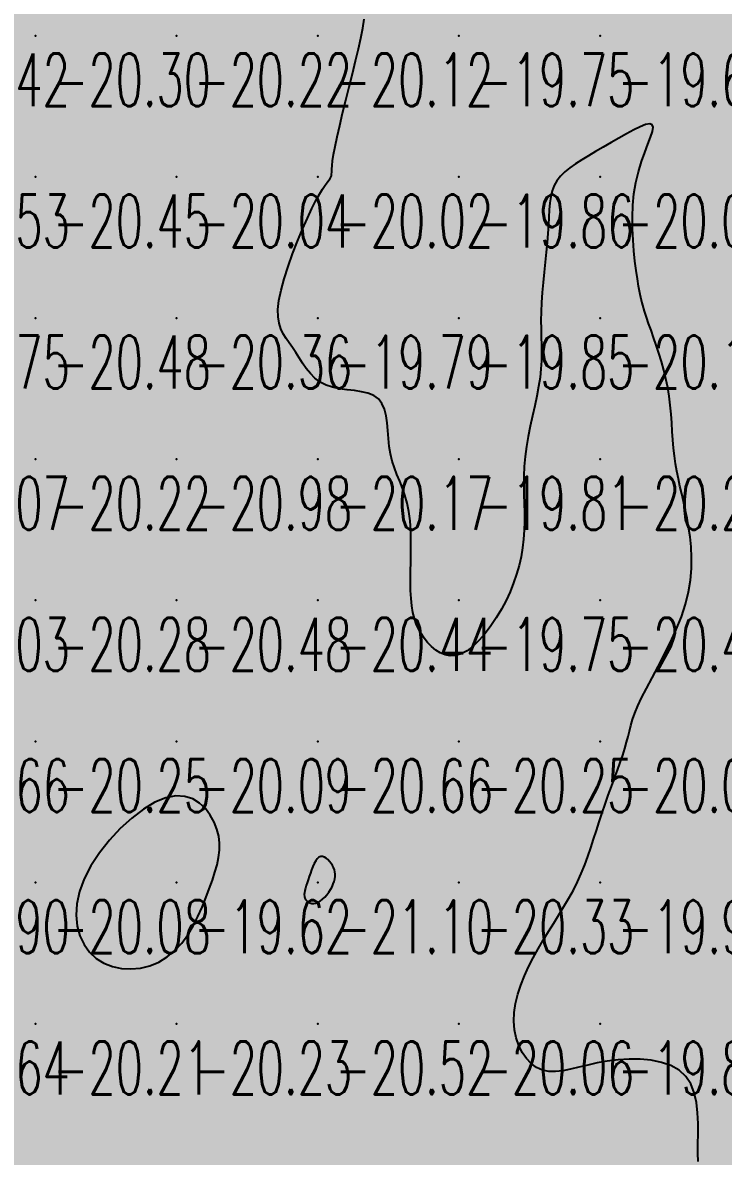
# Model space of a CAD drawing. Header units: millimetres. Extents: x 88261 to 90953, y 390274 to 392322.
# Drawn here: x 89199.3 to 89249, y 391157.8 to 391238.2 of the extents above; entities that cross this region are included whole.
import ezdxf
from ezdxf.enums import TextEntityAlignment as Align

# ---------------------------------------------------------------- set-up
doc = ezdxf.new("R2010")
doc.units = ezdxf.units.MM
doc.header["$LTSCALE"] = 25
for name, color, linetype in [('CN_03_00', 7, 'Continuous'), ('CN_04_00', 242, 'Continuous'), ('COTEAlt', 7, 'Continuous'), ('TN_COLORIAGE', 7, 'Continuous')]:
    doc.layers.add(name, color=color, linetype=linetype)
doc.styles.add('Simplex 1.0', font='Simplex.shx', dxfattribs={"width": 0.99, "height": 2.5})
doc.styles.get("Standard").update_dxf_attribs({"font": 'times.ttf'})

# ---------------------------------------------------------------- blocks, each defined once
blk = doc.blocks.new('COTE')
at = {"color": 0}
blk.add_point((0, 0), dxfattribs=at)
at = {"layer": 'COTEAlt'}
blk.add_attdef('ALT', text='', height=3.75, dxfattribs=at).set_placement((1.25, -1.25), align=Align.TOP_LEFT)

msp = doc.modelspace()

# ---------------------------------------------------------------- linework, layer by layer
at = {"layer": 'CN_03_00', "elevation": -21, "flags": 128}
msp.add_lwpolyline([(89220.435, 391175.933), (89220.594, 391176.058), (89220.749, 391176.208), (89220.897, 391176.378), (89221.035, 391176.563), (89221.159, 391176.756), (89221.267, 391176.952), (89221.355, 391177.145), (89221.421, 391177.33), (89221.464, 391177.507), (89221.486, 391177.678), (89221.487, 391177.842), (89221.467, 391178.001), (89221.429, 391178.157), (89221.371, 391178.309), (89221.296, 391178.459), (89221.203, 391178.606), (89221.096, 391178.745), (89220.978, 391178.87), (89220.853, 391178.973), (89220.723, 391179.048), (89220.591, 391179.088), (89220.461, 391179.086), (89220.337, 391179.035), (89220.219, 391178.932), (89220.11, 391178.783), (89220.007, 391178.597), (89219.911, 391178.383), (89219.821, 391178.151), (89219.736, 391177.91), (89219.655, 391177.669), (89219.579, 391177.438), (89219.506, 391177.223), (89219.44, 391177.026), (89219.383, 391176.845), (89219.338, 391176.679), (89219.307, 391176.527), (89219.295, 391176.387), (89219.303, 391176.26), (89219.334, 391176.142), (89219.391, 391176.035), (89219.471, 391175.941), (89219.571, 391175.863), (89219.689, 391175.804), (89219.822, 391175.77), (89219.965, 391175.762), (89220.117, 391175.784), (89220.275, 391175.841), (89220.435, 391175.933)], close=True, dxfattribs=at)
at = {"layer": 'CN_04_00', "elevation": -20, "flags": 128}
msp.add_lwpolyline([(89247.192, 391157.49), (89247.175, 391158.075), (89247.181, 391158.731), (89247.194, 391159.441), (89247.196, 391160.182), (89247.166, 391160.93), (89247.085, 391161.661), (89246.932, 391162.352), (89246.689, 391162.977), (89246.336, 391163.515), (89245.86, 391163.945), (89245.277, 391164.273), (89244.608, 391164.507), (89243.877, 391164.656), (89243.104, 391164.731), (89242.313, 391164.74), (89241.527, 391164.692), (89240.766, 391164.598), (89240.05, 391164.467), (89239.379, 391164.315), (89238.753, 391164.161), (89238.166, 391164.021), (89237.619, 391163.913), (89237.107, 391163.854), (89236.628, 391163.862), (89236.18, 391163.954), (89235.761, 391164.143), (89235.377, 391164.423), (89235.033, 391164.783), (89234.736, 391165.213), (89234.492, 391165.703), (89234.307, 391166.242), (89234.188, 391166.819), (89234.14, 391167.423), (89234.168, 391168.047), (89234.265, 391168.683), (89234.424, 391169.329), (89234.637, 391169.979), (89234.896, 391170.632), (89235.192, 391171.281), (89235.518, 391171.923), (89235.865, 391172.555), (89236.227, 391173.173), (89236.596, 391173.779), (89236.967, 391174.375), (89237.334, 391174.964), (89237.693, 391175.549), (89238.037, 391176.132), (89238.361, 391176.716), (89238.658, 391177.303), (89238.926, 391177.895), (89239.169, 391178.493), (89239.39, 391179.097), (89239.597, 391179.705), (89239.796, 391180.317), (89239.99, 391180.934), (89240.187, 391181.554), (89240.391, 391182.177), (89240.607, 391182.803), (89240.831, 391183.425), (89241.056, 391184.038), (89241.278, 391184.635), (89241.49, 391185.211), (89241.687, 391185.759), (89241.863, 391186.274), (89242.013, 391186.748), (89242.133, 391187.18), (89242.234, 391187.583), (89242.33, 391187.974), (89242.434, 391188.37), (89242.559, 391188.787), (89242.719, 391189.242), (89242.928, 391189.753), (89243.198, 391190.337), (89243.538, 391191.004), (89243.933, 391191.746), (89244.363, 391192.549), (89244.806, 391193.397), (89245.243, 391194.278), (89245.654, 391195.176), (89246.017, 391196.078), (89246.313, 391196.969), (89246.526, 391197.836), (89246.661, 391198.676), (89246.729, 391199.487), (89246.739, 391200.269), (89246.703, 391201.018), (89246.629, 391201.734), (89246.53, 391202.415), (89246.414, 391203.059), (89246.29, 391203.666), (89246.164, 391204.242), (89246.038, 391204.794), (89245.916, 391205.331), (89245.8, 391205.858), (89245.693, 391206.385), (89245.599, 391206.917), (89245.52, 391207.464), (89245.459, 391208.029), (89245.411, 391208.612), (89245.369, 391209.211), (89245.328, 391209.821), (89245.281, 391210.439), (89245.223, 391211.064), (89245.147, 391211.691), (89245.047, 391212.317), (89244.919, 391212.939), (89244.768, 391213.554), (89244.598, 391214.157), (89244.417, 391214.744), (89244.231, 391215.311), (89244.044, 391215.854), (89243.863, 391216.369), (89243.695, 391216.851), (89243.544, 391217.3), (89243.408, 391217.727), (89243.287, 391218.145), (89243.177, 391218.57), (89243.076, 391219.014), (89242.983, 391219.493), (89242.895, 391220.02), (89242.809, 391220.609), (89242.726, 391221.27), (89242.651, 391221.993), (89242.591, 391222.764), (89242.554, 391223.569), (89242.547, 391224.394), (89242.578, 391225.224), (89242.655, 391226.046), (89242.784, 391226.845), (89242.967, 391227.607), (89243.187, 391228.32), (89243.42, 391228.974), (89243.642, 391229.556), (89243.83, 391230.055), (89243.959, 391230.459), (89244.007, 391230.757), (89243.949, 391230.937), (89243.769, 391230.993), (89243.479, 391230.938), (89243.098, 391230.791), (89242.644, 391230.572), (89242.136, 391230.298), (89241.593, 391229.988), (89241.034, 391229.662), (89240.478, 391229.337), (89239.941, 391229.029), (89239.431, 391228.736), (89238.951, 391228.452), (89238.508, 391228.172), (89238.106, 391227.889), (89237.751, 391227.598), (89237.446, 391227.292), (89237.197, 391226.967), (89237.006, 391226.618), (89236.867, 391226.239), (89236.768, 391225.831), (89236.702, 391225.388), (89236.657, 391224.91), (89236.624, 391224.393), (89236.593, 391223.835), (89236.555, 391223.233), (89236.502, 391222.586), (89236.437, 391221.904), (89236.364, 391221.198), (89236.29, 391220.478), (89236.219, 391219.755), (89236.156, 391219.041), (89236.107, 391218.347), (89236.076, 391217.683), (89236.066, 391217.057), (89236.073, 391216.463), (89236.087, 391215.891), (89236.101, 391215.332), (89236.108, 391214.775), (89236.099, 391214.21), (89236.066, 391213.629), (89236.002, 391213.02), (89235.902, 391212.378), (89235.772, 391211.706), (89235.623, 391211.011), (89235.465, 391210.299), (89235.308, 391209.578), (89235.161, 391208.854), (89235.035, 391208.134), (89234.939, 391207.424), (89234.881, 391206.731), (89234.854, 391206.052), (89234.851, 391205.388), (89234.863, 391204.734), (89234.88, 391204.091), (89234.895, 391203.455), (89234.898, 391202.825), (89234.881, 391202.198), (89234.836, 391201.574), (89234.762, 391200.952), (89234.655, 391200.33), (89234.515, 391199.71), (89234.34, 391199.09), (89234.129, 391198.47), (89233.88, 391197.849), (89233.592, 391197.228), (89233.264, 391196.608), (89232.902, 391196.002), (89232.514, 391195.423), (89232.105, 391194.886), (89231.685, 391194.405), (89231.259, 391193.994), (89230.834, 391193.668), (89230.418, 391193.441), (89230.018, 391193.323), (89229.635, 391193.305), (89229.271, 391193.374), (89228.928, 391193.517), (89228.607, 391193.72), (89228.31, 391193.972), (89228.039, 391194.257), (89227.796, 391194.564), (89227.581, 391194.882), (89227.394, 391195.215), (89227.235, 391195.571), (89227.103, 391195.956), (89226.998, 391196.378), (89226.918, 391196.844), (89226.863, 391197.361), (89226.832, 391197.936), (89226.824, 391198.573), (89226.831, 391199.259), (89226.845, 391199.978), (89226.857, 391200.716), (89226.858, 391201.457), (89226.839, 391202.183), (89226.793, 391202.881), (89226.711, 391203.534), (89226.587, 391204.131), (89226.429, 391204.678), (89226.249, 391205.19), (89226.058, 391205.676), (89225.866, 391206.149), (89225.686, 391206.622), (89225.529, 391207.105), (89225.405, 391207.611), (89225.321, 391208.148), (89225.266, 391208.703), (89225.221, 391209.261), (89225.169, 391209.804), (89225.094, 391210.317), (89224.978, 391210.784), (89224.804, 391211.188), (89224.555, 391211.513), (89224.22, 391211.749), (89223.811, 391211.91), (89223.346, 391212.018), (89222.845, 391212.093), (89222.325, 391212.156), (89221.804, 391212.228), (89221.303, 391212.329), (89220.838, 391212.481), (89220.423, 391212.699), (89220.057, 391212.976), (89219.732, 391213.298), (89219.44, 391213.654), (89219.174, 391214.029), (89218.928, 391214.412), (89218.693, 391214.789), (89218.463, 391215.147), (89218.233, 391215.48), (89218.012, 391215.799), (89217.811, 391216.124), (89217.641, 391216.473), (89217.514, 391216.863), (89217.44, 391217.315), (89217.432, 391217.845), (89217.5, 391218.472), (89217.651, 391219.207), (89217.874, 391220.026), (89218.153, 391220.9), (89218.472, 391221.797), (89218.816, 391222.688), (89219.169, 391223.54), (89219.515, 391224.324), (89219.838, 391225.009), (89220.126, 391225.572), (89220.376, 391226.02), (89220.591, 391226.372), (89220.772, 391226.641), (89220.92, 391226.844), (89221.037, 391226.998), (89221.124, 391227.118), (89221.184, 391227.22), (89221.217, 391227.32), (89221.233, 391227.436), (89221.241, 391227.583), (89221.25, 391227.779), (89221.268, 391228.041), (89221.306, 391228.386), (89221.372, 391228.831), (89221.475, 391229.392), (89221.623, 391230.079), (89221.806, 391230.872), (89222.017, 391231.743), (89222.246, 391232.665), (89222.481, 391233.61), (89222.714, 391234.55), (89222.935, 391235.459), (89223.134, 391236.307), (89223.302, 391237.075), (89223.438, 391237.772), (89223.543, 391238.414)], dxfattribs=at)
msp.add_lwpolyline([(89210.131, 391172.425), (89210.611, 391172.953), (89211.039, 391173.542), (89211.421, 391174.174), (89211.759, 391174.833), (89212.061, 391175.502), (89212.329, 391176.164), (89212.57, 391176.802), (89212.785, 391177.403), (89212.971, 391177.969), (89213.121, 391178.508), (89213.228, 391179.026), (89213.288, 391179.53), (89213.292, 391180.027), (89213.235, 391180.522), (89213.11, 391181.024), (89212.912, 391181.533), (89212.641, 391182.028), (89212.297, 391182.484), (89211.88, 391182.874), (89211.391, 391183.172), (89210.829, 391183.352), (89210.196, 391183.388), (89209.491, 391183.254), (89208.72, 391182.932), (89207.906, 391182.442), (89207.077, 391181.81), (89206.263, 391181.066), (89205.489, 391180.236), (89204.786, 391179.347), (89204.181, 391178.429), (89203.703, 391177.508), (89203.372, 391176.61), (89203.187, 391175.747), (89203.136, 391174.929), (89203.21, 391174.165), (89203.398, 391173.468), (89203.692, 391172.845), (89204.08, 391172.307), (89204.553, 391171.864), (89205.1, 391171.524), (89205.704, 391171.288), (89206.35, 391171.154), (89207.019, 391171.121), (89207.696, 391171.188), (89208.362, 391171.354), (89209, 391171.616), (89209.595, 391171.975), (89210.131, 391172.425)], close=True, dxfattribs=at)
at = {"layer": 'TN_COLORIAGE', "color": 223}
for points in [[(89190.249, 391247.239, -20.092), (89190.249, 391237.239, -20.092), (89200.249, 391247.239, -20.092)], [(89190.249, 391237.239, -20.092), (89200.249, 391237.239, -20.092), (89200.249, 391247.239, -20.092)], [(89200.249, 391247.239, -20.458), (89200.249, 391237.239, -20.458), (89210.249, 391247.239, -20.458)], [(89200.249, 391237.239, -20.458), (89210.249, 391237.239, -20.458), (89210.249, 391247.239, -20.458)], [(89210.249, 391247.239, -20.054), (89210.249, 391237.239, -20.054), (89220.249, 391247.239, -20.054)], [(89210.249, 391237.239, -20.054), (89220.249, 391237.239, -20.054), (89220.249, 391247.239, -20.054)], [(89220.249, 391237.239, -20), (89223.926, 391240.916, -20), (89220.249, 391247.239, -20), (89222.376, 391247.239, -20)], [(89223.475, 391237.239, -20.117), (89223.926, 391240.916, -20.117), (89220.249, 391237.239, -20.117)], [(89190.249, 391237.239, -20.296), (89190.249, 391227.239, -20.296), (89200.249, 391237.239, -20.296)], [(89190.249, 391227.239, -20.296), (89200.249, 391227.239, -20.296), (89200.249, 391237.239, -20.296)], [(89200.249, 391237.239, -20.225), (89200.249, 391227.239, -20.225), (89210.249, 391237.239, -20.225)], [(89200.249, 391227.239, -20.225), (89210.249, 391227.239, -20.225), (89210.249, 391237.239, -20.225)], [(89210.249, 391237.239, -20.117), (89210.249, 391227.239, -20.117), (89220.249, 391237.239, -20.117)], [(89210.249, 391227.239, -20.117), (89220.249, 391227.239, -20.117), (89220.249, 391237.239, -20.117)], [(89220.249, 391237.239, -20), (89223.475, 391237.239, -20), (89220.249, 391227.239, -20), (89220.977, 391227.968, -20)], [(89240.249, 391229.117, -20.082), (89245.326, 391232.316, -20.082), (89240.249, 391227.239, -20.082)], [(89242.143, 391227.239, -20.082), (89245.326, 391232.316, -20.082), (89240.249, 391227.239, -20.082)], [(89240.249, 391229.117, -20.082), (89236.548, 391227.239, -20.082), (89240.249, 391227.239, -20.082)], [(89220.977, 391227.968, -20.019), (89221.469, 391227.239, -20.019), (89220.249, 391227.239, -20.019)], [(89190.249, 391227.239, -20.446), (89190.249, 391217.239, -20.446), (89200.249, 391227.239, -20.446)], [(89190.249, 391217.239, -20.446), (89200.249, 391217.239, -20.446), (89200.249, 391227.239, -20.446)], [(89200.249, 391227.239, -20.04), (89200.249, 391217.239, -20.04), (89210.249, 391227.239, -20.04)], [(89200.249, 391217.239, -20.04), (89210.249, 391217.239, -20.04), (89210.249, 391227.239, -20.04)], [(89210.249, 391227.239, -20.019), (89210.249, 391217.239, -20.019), (89220.249, 391227.239, -20.019)], [(89210.249, 391217.239, -20), (89216.565, 391217.239, -20), (89220.249, 391227.239, -20), (89220.249, 391226.393, -20)], [(89220.249, 391226.393, -20.019), (89221.469, 391227.239, -20.019), (89220.249, 391227.239, -20.019)], [(89240.249, 391217.239, -20), (89235.824, 391217.239, -20), (89240.249, 391227.239, -20), (89236.739, 391223.73, -20)], [(89236.739, 391223.73, -20.082), (89236.548, 391227.239, -20.082), (89240.249, 391227.239, -20.082)], [(89240.249, 391217.239, -20), (89242.803, 391219.793, -20), (89240.249, 391227.239, -20), (89242.143, 391227.239, -20)], [(89242.803, 391219.793, -20.12), (89243.501, 391217.239, -20.12), (89240.249, 391217.239, -20.12)], [(89190.249, 391209.48, -20.479), (89191.459, 391208.449, -20.479), (89190.249, 391217.239, -20.479), (89200.249, 391217.239, -20.479)], [(89191.459, 391208.449, -20.22), (89191.09, 391207.239, -20.22), (89200.249, 391217.239, -20.22), (89200.249, 391207.239, -20.22)], [(89200.249, 391217.239, -20.358), (89200.249, 391207.239, -20.358), (89210.249, 391217.239, -20.358)], [(89200.249, 391207.239, -20.358), (89210.249, 391207.239, -20.358), (89210.249, 391217.239, -20.358)], [(89210.249, 391207.239, -20), (89218.49, 391215.481, -20), (89210.249, 391217.239, -20), (89216.565, 391217.239, -20)], [(89240.249, 391207.239, -20), (89234.507, 391207.239, -20), (89240.249, 391217.239, -20), (89236.42, 391213.411, -20)], [(89236.42, 391213.411, -20.12), (89235.824, 391217.239, -20.12), (89240.249, 391217.239, -20.12)], [(89240.249, 391207.239, -20), (89245.365, 391212.356, -20), (89240.249, 391217.239, -20), (89243.501, 391217.239, -20)], [(89210.249, 391207.239, -20), (89218.49, 391215.481, -20), (89220.249, 391207.239, -20), (89220.249, 391211.719, -20)], [(89220.249, 391211.719, -20.169), (89225.54, 391212.53, -20.169), (89220.249, 391207.239, -20.169)], [(89224.925, 391207.239, -20.169), (89225.54, 391212.53, -20.169), (89220.249, 391207.239, -20.169)], [(89245.32, 391207.239, -20.26), (89245.365, 391212.356, -20.26), (89240.249, 391207.239, -20.26)], [(89190.625, 391197.616, -20.22), (89191.09, 391207.239, -20.22), (89200.249, 391207.239, -20.22)], [(89190.654, 391197.239, -20.22), (89190.625, 391197.616, -20.22), (89200.249, 391197.239, -20.22), (89200.249, 391207.239, -20.22)], [(89200.249, 391207.239, -20.978), (89200.249, 391197.239, -20.978), (89210.249, 391207.239, -20.978)], [(89200.249, 391197.239, -20.978), (89210.249, 391197.239, -20.978), (89210.249, 391207.239, -20.978)], [(89210.249, 391207.239, -20.169), (89210.249, 391197.239, -20.169), (89220.249, 391207.239, -20.169)], [(89210.249, 391197.239, -20.169), (89220.249, 391197.239, -20.169), (89220.249, 391207.239, -20.169)], [(89220.249, 391197.239, -20), (89227.19, 391204.181, -20), (89220.249, 391207.239, -20), (89224.925, 391207.239, -20)], [(89240.249, 391197.239, -20), (89234.029, 391197.239, -20), (89240.249, 391207.239, -20), (89235.187, 391202.178, -20)], [(89235.187, 391202.178, -20.26), (89234.507, 391207.239, -20.26), (89240.249, 391207.239, -20.26)], [(89240.249, 391197.239, -20), (89246.478, 391203.468, -20), (89240.249, 391207.239, -20), (89245.32, 391207.239, -20)], [(89226.579, 391197.239, -20.438), (89227.19, 391204.181, -20.438), (89220.249, 391197.239, -20.438)], [(89246.478, 391203.468, -20.417), (89247.251, 391197.239, -20.417), (89240.249, 391197.239, -20.417)], [(89190.249, 391196.404, -20.276), (89190.654, 391197.239, -20.276), (89190.249, 391187.239, -20.276), (89200.249, 391197.239, -20.276)], [(89190.249, 391187.239, -20.276), (89200.249, 391187.239, -20.276), (89200.249, 391197.239, -20.276)], [(89200.249, 391197.239, -20.48), (89200.249, 391187.239, -20.48), (89210.249, 391197.239, -20.48)], [(89200.249, 391187.239, -20.48), (89210.249, 391187.239, -20.48), (89210.249, 391197.239, -20.48)], [(89210.249, 391197.239, -20.438), (89210.249, 391187.239, -20.438), (89220.249, 391197.239, -20.438)], [(89210.249, 391187.239, -20.438), (89220.249, 391187.239, -20.438), (89220.249, 391197.239, -20.438)], [(89220.249, 391187.239, -20), (89227.487, 391194.477, -20), (89220.249, 391197.239, -20), (89226.579, 391197.239, -20)], [(89240.249, 391197.239, -20), (89234.029, 391197.239, -20), (89230.249, 391187.239, -20), (89230.249, 391192.233, -20)], [(89230.249, 391187.239, -20.417), (89240.249, 391187.239, -20.417), (89240.249, 391197.239, -20.417)], [(89240.249, 391197.239, -20), (89247.251, 391197.239, -20), (89240.249, 391187.239, -20), (89242.395, 391189.385, -20)], [(89220.249, 391187.239, -20), (89227.487, 391194.477, -20), (89230.249, 391187.239, -20), (89230.249, 391192.233, -20)], [(89242.358, 391187.239, -20.049), (89242.395, 391189.385, -20.049), (89240.249, 391187.239, -20.049)], [(89190.249, 391187.239, -20.249), (89190.249, 391177.239, -20.249), (89200.249, 391187.239, -20.249)], [(89190.249, 391177.239, -20.249), (89200.249, 391177.239, -20.249), (89200.249, 391187.239, -20.249)], [(89200.249, 391187.239, -20.089), (89200.249, 391177.239, -20.089), (89210.249, 391187.239, -20.089)], [(89210.249, 391187.239, -20), (89210.249, 391185.349, -20), (89200.249, 391177.239, -20), (89202.053, 391177.239, -20)], [(89220.249, 391187.239, -20), (89213.898, 391180.889, -20), (89210.249, 391187.239, -20), (89210.249, 391185.349, -20)], [(89220.249, 391179.625, -20), (89219.543, 391177.239, -20), (89220.249, 391187.239, -20), (89212.818, 391177.239, -20)], [(89212.818, 391177.239, -20.665), (89213.898, 391180.889, -20.665), (89220.249, 391187.239, -20.665)], [(89220.249, 391179.625, -20.253), (89221.481, 391178.472, -20.253), (89220.249, 391187.239, -20.253), (89230.249, 391187.239, -20.253)], [(89221.6, 391177.239, -20.253), (89221.481, 391178.472, -20.253), (89230.249, 391177.239, -20.253), (89230.249, 391187.239, -20.253)], [(89230.249, 391187.239, -20.049), (89230.249, 391177.239, -20.049), (89240.249, 391187.239, -20.049)], [(89230.249, 391177.239, -20), (89238.995, 391177.239, -20), (89240.249, 391187.239, -20), (89240.249, 391182.146, -20)], [(89242.358, 391187.239, -20.049), (89240.249, 391182.146, -20.049), (89240.249, 391187.239, -20.049)], [(89190.249, 391177.239, -20.084), (89190.249, 391167.239, -20.084), (89200.249, 391177.239, -20.084)], [(89190.249, 391167.239, -20.084), (89200.249, 391167.239, -20.084), (89200.249, 391177.239, -20.084)], [(89200.249, 391167.239, -20), (89203.754, 391170.744, -20), (89200.249, 391177.239, -20), (89202.053, 391177.239, -20)], [(89219.053, 391176.044, -20), (89219.543, 391177.239, -20), (89210.249, 391167.239, -20), (89212.818, 391177.239, -20)], [(89212.818, 391177.239, -20.227), (89210.249, 391170.966, -20.227), (89210.249, 391167.239, -20.227)], [(89220.249, 391175.441, -20.328), (89221.6, 391177.239, -20.328), (89220.249, 391167.239, -20.328), (89230.249, 391177.239, -20.328)], [(89220.249, 391167.239, -20.328), (89230.249, 391167.239, -20.328), (89230.249, 391177.239, -20.328)], [(89230.249, 391177.239, -20), (89238.995, 391177.239, -20), (89230.249, 391167.239, -20), (89235.722, 391172.713, -20)], [(89220.249, 391175.441, -20.227), (89219.053, 391176.044, -20.227), (89220.249, 391167.239, -20.227), (89210.249, 391167.239, -20.227)], [(89233.309, 391167.239, -20.057), (89235.722, 391172.713, -20.057), (89230.249, 391167.239, -20.057)], [(89210.249, 391167.239, -20), (89210.249, 391170.966, -20), (89200.249, 391167.239, -20), (89203.754, 391170.744, -20)], [(89190.249, 391167.239, -20.206), (89190.249, 391157.239, -20.206), (89200.249, 391167.239, -20.206)], [(89190.249, 391157.239, -20.206), (89200.249, 391157.239, -20.206), (89200.249, 391167.239, -20.206)], [(89200.249, 391167.239, -20.227), (89200.249, 391157.239, -20.227), (89210.249, 391167.239, -20.227)], [(89200.249, 391157.239, -20.227), (89210.249, 391157.239, -20.227), (89210.249, 391167.239, -20.227)], [(89210.249, 391167.239, -20.521), (89210.249, 391157.239, -20.521), (89220.249, 391167.239, -20.521)], [(89210.249, 391157.239, -20.521), (89220.249, 391157.239, -20.521), (89220.249, 391167.239, -20.521)], [(89220.249, 391167.239, -20.057), (89220.249, 391157.239, -20.057), (89230.249, 391167.239, -20.057)], [(89220.249, 391157.239, -20.057), (89230.249, 391157.239, -20.057), (89230.249, 391167.239, -20.057)], [(89230.249, 391157.239, -20), (89235.88, 391162.87, -20), (89230.249, 391167.239, -20), (89233.309, 391167.239, -20)], [(89240.249, 391157.239, -20), (89240.249, 391165.001, -20), (89230.249, 391157.239, -20), (89235.88, 391162.87, -20)], [(89247.721, 391164.712, -20.447), (89240.249, 391165.001, -20.447), (89240.249, 391157.239, -20.447)], [(89246.884, 391157.239, -20.447), (89247.721, 391164.712, -20.447), (89240.249, 391157.239, -20.447)]]:
    msp.add_solid(points, dxfattribs=at)
at = {"layer": 'TN_COLORIAGE', "color": 213}
for points in [[(89223.926, 391240.916, -19.755), (89223.475, 391237.239, -19.755), (89230.249, 391247.239, -19.755), (89230.249, 391237.239, -19.755)], [(89230.249, 391247.239, -19.501), (89230.249, 391237.239, -19.501), (89240.249, 391247.239, -19.501)], [(89230.249, 391237.239, -19.501), (89240.249, 391237.239, -19.501), (89240.249, 391247.239, -19.501)], [(89245.957, 391242.947, -19.501), (89246.78, 391247.239, -19.501), (89240.249, 391237.239, -19.501), (89240.249, 391247.239, -19.501)], [(89250.249, 391239.536, -19.647), (89245.957, 391242.947, -19.647), (89250.249, 391237.239, -19.647), (89240.249, 391237.239, -19.647)], [(89220.977, 391227.968, -19.755), (89223.475, 391237.239, -19.755), (89230.249, 391237.239, -19.755)], [(89221.469, 391227.239, -19.755), (89220.977, 391227.968, -19.755), (89230.249, 391227.239, -19.755), (89230.249, 391237.239, -19.755)], [(89230.249, 391237.239, -19.647), (89230.249, 391227.239, -19.647), (89240.249, 391237.239, -19.647)], [(89236.548, 391227.239, -19.647), (89240.249, 391229.117, -19.647), (89230.249, 391227.239, -19.647), (89240.249, 391237.239, -19.647)], [(89245.326, 391232.316, -19.647), (89240.249, 391229.117, -19.647), (89250.249, 391237.239, -19.647), (89240.249, 391237.239, -19.647)], [(89245.326, 391232.316, -19.651), (89242.143, 391227.239, -19.651), (89250.249, 391237.239, -19.651), (89250.249, 391227.239, -19.651)], [(89221.469, 391227.239, -19.791), (89220.249, 391226.393, -19.791), (89230.249, 391227.239, -19.791), (89220.249, 391217.239, -19.791)], [(89220.249, 391217.239, -19.861), (89230.249, 391217.239, -19.861), (89230.249, 391227.239, -19.861)], [(89236.548, 391227.239, -19.849), (89236.739, 391223.73, -19.849), (89230.249, 391227.239, -19.849), (89230.249, 391217.239, -19.849)], [(89242.143, 391227.239, -19.651), (89242.803, 391219.793, -19.651), (89250.249, 391227.239, -19.651)], [(89243.501, 391217.239, -19.651), (89242.803, 391219.793, -19.651), (89250.249, 391217.239, -19.651), (89250.249, 391227.239, -19.651)], [(89220.249, 391226.393, -19.791), (89216.565, 391217.239, -19.791), (89220.249, 391217.239, -19.791)], [(89236.739, 391223.73, -19.849), (89235.824, 391217.239, -19.849), (89230.249, 391217.239, -19.849)], [(89216.565, 391217.239, -19.791), (89218.49, 391215.481, -19.791), (89220.249, 391217.239, -19.791)], [(89220.249, 391211.719, -19.791), (89218.49, 391215.481, -19.791), (89220.249, 391217.239, -19.791)], [(89225.54, 391212.53, -19.791), (89220.249, 391211.719, -19.791), (89230.249, 391217.239, -19.791), (89220.249, 391217.239, -19.791)], [(89225.54, 391212.53, -19.807), (89224.925, 391207.239, -19.807), (89230.249, 391217.239, -19.807), (89230.249, 391207.239, -19.807)], [(89235.824, 391217.239, -19.807), (89236.42, 391213.411, -19.807), (89230.249, 391217.239, -19.807), (89230.249, 391207.239, -19.807)], [(89243.501, 391217.239, -19.752), (89245.365, 391212.356, -19.752), (89250.249, 391217.239, -19.752)], [(89245.365, 391212.356, -19.747), (89245.32, 391207.239, -19.747), (89250.249, 391217.239, -19.747), (89250.249, 391207.239, -19.747)], [(89236.42, 391213.411, -19.807), (89234.507, 391207.239, -19.807), (89230.249, 391207.239, -19.807)], [(89224.925, 391207.239, -19.807), (89227.19, 391204.181, -19.807), (89230.249, 391207.239, -19.807)], [(89227.19, 391204.181, -19.746), (89226.579, 391197.239, -19.746), (89230.249, 391207.239, -19.746), (89230.249, 391197.239, -19.746)], [(89234.507, 391207.239, -19.746), (89235.187, 391202.178, -19.746), (89230.249, 391207.239, -19.746), (89230.249, 391197.239, -19.746)], [(89245.32, 391207.239, -19.747), (89246.478, 391203.468, -19.747), (89250.249, 391207.239, -19.747)], [(89247.251, 391197.239, -19.747), (89246.478, 391203.468, -19.747), (89250.249, 391197.239, -19.747), (89250.249, 391207.239, -19.747)], [(89235.187, 391202.178, -19.746), (89234.029, 391197.239, -19.746), (89230.249, 391197.239, -19.746)], [(89226.579, 391197.239, -19.746), (89227.487, 391194.477, -19.746), (89230.249, 391197.239, -19.746)], [(89230.249, 391192.233, -19.746), (89227.487, 391194.477, -19.746), (89230.249, 391197.239, -19.746)], [(89230.249, 391192.233, -19.746), (89234.029, 391197.239, -19.746), (89230.249, 391197.239, -19.746)], [(89242.395, 391189.385, -19.817), (89242.358, 391187.239, -19.817), (89250.249, 391197.239, -19.817), (89250.249, 391187.239, -19.817)], [(89242.395, 391189.385, -19.821), (89247.251, 391197.239, -19.821), (89250.249, 391197.239, -19.821)], [(89240.249, 391182.146, -19.817), (89242.358, 391187.239, -19.817), (89240.249, 391177.239, -19.817), (89250.249, 391187.239, -19.817)], [(89240.249, 391177.239, -19.817), (89250.249, 391177.239, -19.817), (89250.249, 391187.239, -19.817)], [(89202.053, 391177.239, -19.618), (89210.249, 391185.349, -19.618), (89210.249, 391177.239, -19.618)], [(89210.249, 391185.349, -19.618), (89213.898, 391180.889, -19.618), (89210.249, 391177.239, -19.618)], [(89240.249, 391182.146, -19.953), (89238.995, 391177.239, -19.953), (89240.249, 391177.239, -19.953)], [(89213.898, 391180.889, -19.618), (89212.818, 391177.239, -19.618), (89210.249, 391177.239, -19.618)], [(89202.053, 391177.239, -19.618), (89203.754, 391170.744, -19.618), (89210.249, 391177.239, -19.618)], [(89203.754, 391170.744, -19.618), (89210.249, 391170.966, -19.618), (89210.249, 391177.239, -19.618)], [(89210.249, 391170.966, -19.618), (89212.818, 391177.239, -19.618), (89210.249, 391177.239, -19.618)], [(89235.722, 391172.713, -19.871), (89233.309, 391167.239, -19.871), (89240.249, 391177.239, -19.871), (89240.249, 391167.239, -19.871)], [(89235.722, 391172.713, -19.953), (89238.995, 391177.239, -19.953), (89240.249, 391177.239, -19.953)], [(89240.249, 391177.239, -19.897), (89240.249, 391167.239, -19.897), (89250.249, 391177.239, -19.897)], [(89240.249, 391167.239, -19.897), (89250.249, 391167.239, -19.897), (89250.249, 391177.239, -19.897)], [(89233.309, 391167.239, -19.871), (89235.88, 391162.87, -19.871), (89240.249, 391167.239, -19.871)], [(89235.88, 391162.87, -19.871), (89240.249, 391165.001, -19.871), (89240.249, 391167.239, -19.871)], [(89240.249, 391165.001, -19.849), (89247.721, 391164.712, -19.849), (89240.249, 391167.239, -19.849), (89250.249, 391167.239, -19.849)], [(89247.721, 391164.712, -19.773), (89246.884, 391157.239, -19.773), (89250.249, 391167.239, -19.773), (89250.249, 391157.239, -19.773)]]:
    msp.add_solid(points, dxfattribs=at)
at = {"layer": 'TN_COLORIAGE', "color": 233}
for points in [[(89219.543, 391177.239, -21.105), (89220.249, 391179.625, -21.105), (89220.249, 391177.239, -21.105)], [(89221.481, 391178.472, -21.105), (89220.249, 391179.625, -21.105), (89220.249, 391177.239, -21.105)], [(89221.481, 391178.472, -21.105), (89221.6, 391177.239, -21.105), (89220.249, 391177.239, -21.105)], [(89219.543, 391177.239, -21.105), (89219.053, 391176.044, -21.105), (89220.249, 391177.239, -21.105)], [(89219.053, 391176.044, -21.105), (89220.249, 391175.441, -21.105), (89220.249, 391177.239, -21.105)], [(89221.6, 391177.239, -21.105), (89220.249, 391175.441, -21.105), (89220.249, 391177.239, -21.105)]]:
    msp.add_solid(points, dxfattribs=at)

# ---------------------------------------------------------------- block references
at = {"layer": 'COTEAlt'}
ref = msp.add_blockref('COTE', (89190.249, 391237.239), dxfattribs=at)
ref.add_attrib('ALT', '-20.42', dxfattribs={"height": 3.75, "style": 'Simplex 1.0', "width": 0.6}).set_placement((89191.499, 391235.989), align=Align.TOP_LEFT)
ref = msp.add_blockref('COTE', (89200.249, 391237.239), dxfattribs=at)
ref.add_attrib('ALT', '-20.30', dxfattribs={"height": 3.75, "style": 'Simplex 1.0', "width": 0.6}).set_placement((89201.499, 391235.989), align=Align.TOP_LEFT)
ref = msp.add_blockref('COTE', (89210.249, 391237.239), dxfattribs=at)
ref.add_attrib('ALT', '-20.22', dxfattribs={"height": 3.75, "style": 'Simplex 1.0', "width": 0.6}).set_placement((89211.499, 391235.989), align=Align.TOP_LEFT)
ref = msp.add_blockref('COTE', (89220.249, 391237.239), dxfattribs=at)
ref.add_attrib('ALT', '-20.12', dxfattribs={"height": 3.75, "style": 'Simplex 1.0', "width": 0.6}).set_placement((89221.499, 391235.989), align=Align.TOP_LEFT)
ref = msp.add_blockref('COTE', (89230.249, 391237.239), dxfattribs=at)
ref.add_attrib('ALT', '-19.75', dxfattribs={"height": 3.75, "style": 'Simplex 1.0', "width": 0.6}).set_placement((89231.499, 391235.989), align=Align.TOP_LEFT)
ref = msp.add_blockref('COTE', (89240.249, 391237.239), dxfattribs=at)
ref.add_attrib('ALT', '-19.65', dxfattribs={"height": 3.75, "style": 'Simplex 1.0', "width": 0.6}).set_placement((89241.499, 391235.989), align=Align.TOP_LEFT)
ref = msp.add_blockref('COTE', (89190.249, 391227.239), dxfattribs=at)
ref.add_attrib('ALT', '-20.53', dxfattribs={"height": 3.75, "style": 'Simplex 1.0', "width": 0.6}).set_placement((89191.499, 391225.989), align=Align.TOP_LEFT)
ref = msp.add_blockref('COTE', (89200.249, 391227.239), dxfattribs=at)
ref.add_attrib('ALT', '-20.45', dxfattribs={"height": 3.75, "style": 'Simplex 1.0', "width": 0.6}).set_placement((89201.499, 391225.989), align=Align.TOP_LEFT)
ref = msp.add_blockref('COTE', (89210.249, 391227.239), dxfattribs=at)
ref.add_attrib('ALT', '-20.04', dxfattribs={"height": 3.75, "style": 'Simplex 1.0', "width": 0.6}).set_placement((89211.499, 391225.989), align=Align.TOP_LEFT)
ref = msp.add_blockref('COTE', (89220.249, 391227.239), dxfattribs=at)
ref.add_attrib('ALT', '-20.02', dxfattribs={"height": 3.75, "style": 'Simplex 1.0', "width": 0.6}).set_placement((89221.499, 391225.989), align=Align.TOP_LEFT)
ref = msp.add_blockref('COTE', (89230.249, 391227.239), dxfattribs=at)
ref.add_attrib('ALT', '-19.86', dxfattribs={"height": 3.75, "style": 'Simplex 1.0', "width": 0.6}).set_placement((89231.499, 391225.989), align=Align.TOP_LEFT)
ref = msp.add_blockref('COTE', (89240.249, 391227.239), dxfattribs=at)
ref.add_attrib('ALT', '-20.08', dxfattribs={"height": 3.75, "style": 'Simplex 1.0', "width": 0.6}).set_placement((89241.499, 391225.989), align=Align.TOP_LEFT)
ref = msp.add_blockref('COTE', (89190.249, 391217.239), dxfattribs=at)
ref.add_attrib('ALT', '-20.75', dxfattribs={"height": 3.75, "style": 'Simplex 1.0', "width": 0.6}).set_placement((89191.499, 391215.989), align=Align.TOP_LEFT)
ref = msp.add_blockref('COTE', (89200.249, 391217.239), dxfattribs=at)
ref.add_attrib('ALT', '-20.48', dxfattribs={"height": 3.75, "style": 'Simplex 1.0', "width": 0.6}).set_placement((89201.499, 391215.989), align=Align.TOP_LEFT)
ref = msp.add_blockref('COTE', (89210.249, 391217.239), dxfattribs=at)
ref.add_attrib('ALT', '-20.36', dxfattribs={"height": 3.75, "style": 'Simplex 1.0', "width": 0.6}).set_placement((89211.499, 391215.989), align=Align.TOP_LEFT)
ref = msp.add_blockref('COTE', (89220.249, 391217.239), dxfattribs=at)
ref.add_attrib('ALT', '-19.79', dxfattribs={"height": 3.75, "style": 'Simplex 1.0', "width": 0.6}).set_placement((89221.499, 391215.989), align=Align.TOP_LEFT)
ref = msp.add_blockref('COTE', (89230.249, 391217.239), dxfattribs=at)
ref.add_attrib('ALT', '-19.85', dxfattribs={"height": 3.75, "style": 'Simplex 1.0', "width": 0.6}).set_placement((89231.499, 391215.989), align=Align.TOP_LEFT)
ref = msp.add_blockref('COTE', (89240.249, 391217.239), dxfattribs=at)
ref.add_attrib('ALT', '-20.12', dxfattribs={"height": 3.75, "style": 'Simplex 1.0', "width": 0.6}).set_placement((89241.499, 391215.989), align=Align.TOP_LEFT)
ref = msp.add_blockref('COTE', (89190.249, 391207.239), dxfattribs=at)
ref.add_attrib('ALT', '-21.07', dxfattribs={"height": 3.75, "style": 'Simplex 1.0', "width": 0.6}).set_placement((89191.499, 391205.989), align=Align.TOP_LEFT)
ref = msp.add_blockref('COTE', (89200.249, 391207.239), dxfattribs=at)
ref.add_attrib('ALT', '-20.22', dxfattribs={"height": 3.75, "style": 'Simplex 1.0', "width": 0.6}).set_placement((89201.499, 391205.989), align=Align.TOP_LEFT)
ref = msp.add_blockref('COTE', (89210.249, 391207.239), dxfattribs=at)
ref.add_attrib('ALT', '-20.98', dxfattribs={"height": 3.75, "style": 'Simplex 1.0', "width": 0.6}).set_placement((89211.499, 391205.989), align=Align.TOP_LEFT)
ref = msp.add_blockref('COTE', (89220.249, 391207.239), dxfattribs=at)
ref.add_attrib('ALT', '-20.17', dxfattribs={"height": 3.75, "style": 'Simplex 1.0', "width": 0.6}).set_placement((89221.499, 391205.989), align=Align.TOP_LEFT)
ref = msp.add_blockref('COTE', (89230.249, 391207.239), dxfattribs=at)
ref.add_attrib('ALT', '-19.81', dxfattribs={"height": 3.75, "style": 'Simplex 1.0', "width": 0.6}).set_placement((89231.499, 391205.989), align=Align.TOP_LEFT)
ref = msp.add_blockref('COTE', (89240.249, 391207.239), dxfattribs=at)
ref.add_attrib('ALT', '-20.26', dxfattribs={"height": 3.75, "style": 'Simplex 1.0', "width": 0.6}).set_placement((89241.499, 391205.989), align=Align.TOP_LEFT)
ref = msp.add_blockref('COTE', (89190.249, 391197.239), dxfattribs=at)
ref.add_attrib('ALT', '-21.03', dxfattribs={"height": 3.75, "style": 'Simplex 1.0', "width": 0.6}).set_placement((89191.499, 391195.989), align=Align.TOP_LEFT)
ref = msp.add_blockref('COTE', (89200.249, 391197.239), dxfattribs=at)
ref.add_attrib('ALT', '-20.28', dxfattribs={"height": 3.75, "style": 'Simplex 1.0', "width": 0.6}).set_placement((89201.499, 391195.989), align=Align.TOP_LEFT)
ref = msp.add_blockref('COTE', (89210.249, 391197.239), dxfattribs=at)
ref.add_attrib('ALT', '-20.48', dxfattribs={"height": 3.75, "style": 'Simplex 1.0', "width": 0.6}).set_placement((89211.499, 391195.989), align=Align.TOP_LEFT)
ref = msp.add_blockref('COTE', (89220.249, 391197.239), dxfattribs=at)
ref.add_attrib('ALT', '-20.44', dxfattribs={"height": 3.75, "style": 'Simplex 1.0', "width": 0.6}).set_placement((89221.499, 391195.989), align=Align.TOP_LEFT)
ref = msp.add_blockref('COTE', (89230.249, 391197.239), dxfattribs=at)
ref.add_attrib('ALT', '-19.75', dxfattribs={"height": 3.75, "style": 'Simplex 1.0', "width": 0.6}).set_placement((89231.499, 391195.989), align=Align.TOP_LEFT)
ref = msp.add_blockref('COTE', (89240.249, 391197.239), dxfattribs=at)
ref.add_attrib('ALT', '-20.42', dxfattribs={"height": 3.75, "style": 'Simplex 1.0', "width": 0.6}).set_placement((89241.499, 391195.989), align=Align.TOP_LEFT)
ref = msp.add_blockref('COTE', (89190.249, 391187.239), dxfattribs=at)
ref.add_attrib('ALT', '-20.66', dxfattribs={"height": 3.75, "style": 'Simplex 1.0', "width": 0.6}).set_placement((89191.499, 391185.989), align=Align.TOP_LEFT)
ref = msp.add_blockref('COTE', (89200.249, 391187.239), dxfattribs=at)
ref.add_attrib('ALT', '-20.25', dxfattribs={"height": 3.75, "style": 'Simplex 1.0', "width": 0.6}).set_placement((89201.499, 391185.989), align=Align.TOP_LEFT)
ref = msp.add_blockref('COTE', (89210.249, 391187.239), dxfattribs=at)
ref.add_attrib('ALT', '-20.09', dxfattribs={"height": 3.75, "style": 'Simplex 1.0', "width": 0.6}).set_placement((89211.499, 391185.989), align=Align.TOP_LEFT)
ref = msp.add_blockref('COTE', (89220.249, 391187.239), dxfattribs=at)
ref.add_attrib('ALT', '-20.66', dxfattribs={"height": 3.75, "style": 'Simplex 1.0', "width": 0.6}).set_placement((89221.499, 391185.989), align=Align.TOP_LEFT)
ref = msp.add_blockref('COTE', (89230.249, 391187.239), dxfattribs=at)
ref.add_attrib('ALT', '-20.25', dxfattribs={"height": 3.75, "style": 'Simplex 1.0', "width": 0.6}).set_placement((89231.499, 391185.989), align=Align.TOP_LEFT)
ref = msp.add_blockref('COTE', (89240.249, 391187.239), dxfattribs=at)
ref.add_attrib('ALT', '-20.05', dxfattribs={"height": 3.75, "style": 'Simplex 1.0', "width": 0.6}).set_placement((89241.499, 391185.989), align=Align.TOP_LEFT)
ref = msp.add_blockref('COTE', (89190.249, 391177.239), dxfattribs=at)
ref.add_attrib('ALT', '-20.90', dxfattribs={"height": 3.75, "style": 'Simplex 1.0', "width": 0.6}).set_placement((89191.499, 391175.989), align=Align.TOP_LEFT)
ref = msp.add_blockref('COTE', (89200.249, 391177.239), dxfattribs=at)
ref.add_attrib('ALT', '-20.08', dxfattribs={"height": 3.75, "style": 'Simplex 1.0', "width": 0.6}).set_placement((89201.499, 391175.989), align=Align.TOP_LEFT)
ref = msp.add_blockref('COTE', (89210.249, 391177.239), dxfattribs=at)
ref.add_attrib('ALT', '-19.62', dxfattribs={"height": 3.75, "style": 'Simplex 1.0', "width": 0.6}).set_placement((89211.499, 391175.989), align=Align.TOP_LEFT)
ref = msp.add_blockref('COTE', (89220.249, 391177.239), dxfattribs=at)
ref.add_attrib('ALT', '-21.10', dxfattribs={"height": 3.75, "style": 'Simplex 1.0', "width": 0.6}).set_placement((89221.499, 391175.989), align=Align.TOP_LEFT)
ref = msp.add_blockref('COTE', (89230.249, 391177.239), dxfattribs=at)
ref.add_attrib('ALT', '-20.33', dxfattribs={"height": 3.75, "style": 'Simplex 1.0', "width": 0.6}).set_placement((89231.499, 391175.989), align=Align.TOP_LEFT)
ref = msp.add_blockref('COTE', (89240.249, 391177.239), dxfattribs=at)
ref.add_attrib('ALT', '-19.95', dxfattribs={"height": 3.75, "style": 'Simplex 1.0', "width": 0.6}).set_placement((89241.499, 391175.989), align=Align.TOP_LEFT)
ref = msp.add_blockref('COTE', (89190.249, 391167.239), dxfattribs=at)
ref.add_attrib('ALT', '-20.64', dxfattribs={"height": 3.75, "style": 'Simplex 1.0', "width": 0.6}).set_placement((89191.499, 391165.989), align=Align.TOP_LEFT)
ref = msp.add_blockref('COTE', (89200.249, 391167.239), dxfattribs=at)
ref.add_attrib('ALT', '-20.21', dxfattribs={"height": 3.75, "style": 'Simplex 1.0', "width": 0.6}).set_placement((89201.499, 391165.989), align=Align.TOP_LEFT)
ref = msp.add_blockref('COTE', (89210.249, 391167.239), dxfattribs=at)
ref.add_attrib('ALT', '-20.23', dxfattribs={"height": 3.75, "style": 'Simplex 1.0', "width": 0.6}).set_placement((89211.499, 391165.989), align=Align.TOP_LEFT)
ref = msp.add_blockref('COTE', (89220.249, 391167.239), dxfattribs=at)
ref.add_attrib('ALT', '-20.52', dxfattribs={"height": 3.75, "style": 'Simplex 1.0', "width": 0.6}).set_placement((89221.499, 391165.989), align=Align.TOP_LEFT)
ref = msp.add_blockref('COTE', (89230.249, 391167.239), dxfattribs=at)
ref.add_attrib('ALT', '-20.06', dxfattribs={"height": 3.75, "style": 'Simplex 1.0', "width": 0.6}).set_placement((89231.499, 391165.989), align=Align.TOP_LEFT)
ref = msp.add_blockref('COTE', (89240.249, 391167.239), dxfattribs=at)
ref.add_attrib('ALT', '-19.87', dxfattribs={"height": 3.75, "style": 'Simplex 1.0', "width": 0.6}).set_placement((89241.499, 391165.989), align=Align.TOP_LEFT)

doc.saveas('drawing.dxf')
